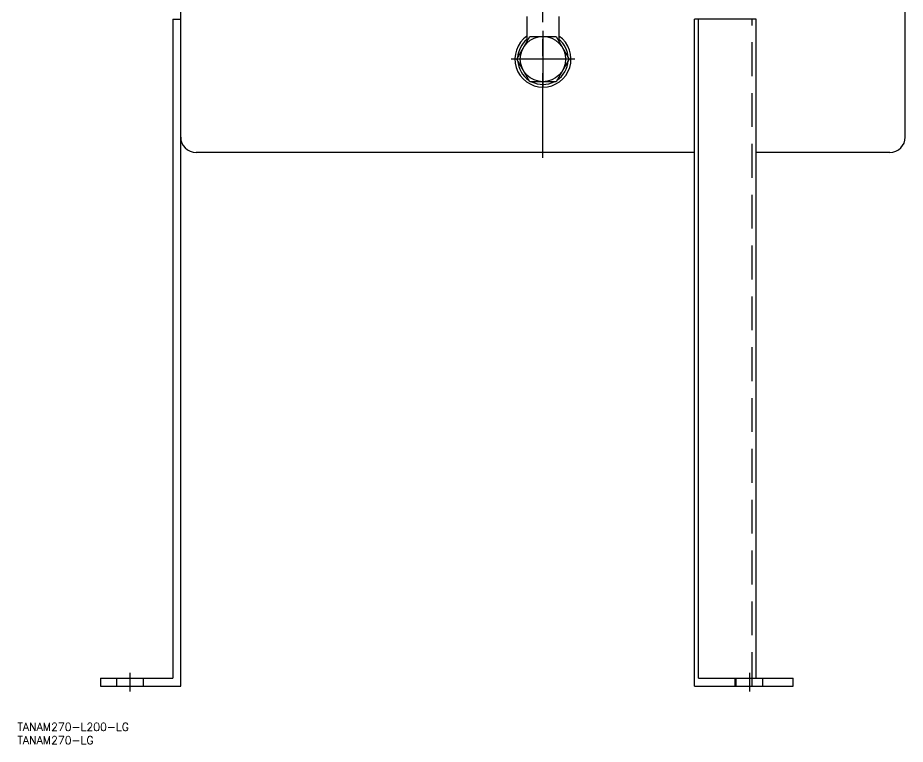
# Model space of a CAD drawing. Extents: x -197 to 649, y -753 to 176.
# Drawn here: x -196.9 to 135.8, y -753 to -480.7 of the extents above; entities that cross this region are included whole.
import ezdxf

# ---------------------------------------------------------------- set-up
doc = ezdxf.new("R2010")
doc.units = 0
doc.linetypes.add('CENTER', pattern=[50.8, 31.75, -6.35, 6.35, -6.35])
doc.linetypes.add('DASHED', pattern=[19.05, 12.7, -6.35])
doc.layers.get('0').update_dxf_attribs({"linetype": 'CONTINUOUS'})
doc.layers.add('CENTER', color=1, linetype='CONTINUOUS')
doc.styles.get("Standard").update_dxf_attribs({"font": 'txt.shx', "height": 3, "bigfont": 'bigfont.shx'})

msp = doc.modelspace()

# ---------------------------------------------------------------- linework, layer by layer
at = {"color": 7, "linetype": 'CONTINUOUS'}
for p, q in [((-135.8, -731.18), (-135.8, -341.25)), ((135.8, -525.38), (135.8, -341.25)), ((-138.8, -481.18), (-138.8, -728.18)), ((-138.8, -481.18), (-135.8, -481.18)), ((-6, -480.18), (-6, -489.57)), ((6, -480.18), (6, -489.57)), ((56.79, -731.18), (56.79, -481.18)), ((79.94, -481.18), (56.79, -481.18)), ((58.29, -728.18), (58.29, -481.18)), ((79.94, -728.18), (79.94, -481.18)), ((-9.81, -496.18), (-4.91, -487.68)), ((-4.91, -487.68), (4.91, -487.68)), ((4.91, -487.68), (9.81, -496.18)), ((-4.91, -504.68), (-9.81, -496.18)), ((9.81, -496.18), (4.91, -504.68)), ((4.91, -504.68), (-4.91, -504.68)), ((56.79, -531.18), (-130, -531.18)), ((130, -531.18), (79.94, -531.18)), ((-165.8, -728.18), (-138.8, -728.18)), ((-165.8, -728.18), (-165.8, -731.18)), ((58.29, -728.18), (93.73, -728.18)), ((72.07, -731.18), (72.07, -728.18)), ((93.73, -731.18), (93.73, -728.18)), ((-165.8, -731.18), (-135.8, -731.18)), ((56.79, -731.18), (93.73, -731.18))]:
    msp.add_line(p, q, dxfattribs=at)
at = {"color": 3, "linetype": 'DASHED'}
for p, q in [((78.44, -731.18), (78.44, -481.18)), ((-159.8, -728.18), (-159.8, -731.18)), ((-149.8, -728.18), (-149.8, -731.18)), ((72.4, -731.18), (72.4, -728.18)), ((82.4, -731.18), (82.4, -728.18))]:
    msp.add_line(p, q, dxfattribs=at)
at = {"color": 7, "linetype": 'CONTINUOUS'}
msp.add_circle((0, -496.18), 8.5, dxfattribs=at)
for centre, radius, start, end in [((0, -496.18), 10.5, 124.8499, 55.1501), ((0, -496.18), 9.5, 129.1667, 176.5254), ((0, -496.18), 9.5, 3.4746, 50.8333), ((0, -496.18), 9.5, 183.4746, 236.5254), ((0, -496.18), 9.5, 303.4746, 356.5254), ((0, -496.18), 9.5, 243.4746, 296.5254), ((-130, -525.38), 5.8, 180, 270), ((130, -525.38), 5.8, 270, 0)]:
    msp.add_arc(centre, radius, start, end, dxfattribs=at)
at = {"layer": 'CENTER', "color": 1, "linetype": 'CENTER'}
for p, q in [((0, -533.18), (0, -252)), ((0, -485.55), (0, -506.8)), ((11.94, -496.18), (-11.94, -496.18)), ((-154.8, -726.18), (-154.8, -733.18)), ((77.4, -726.18), (77.4, -733.18))]:
    msp.add_line(p, q, dxfattribs=at)

# ---------------------------------------------------------------- texts
at = {"color": 7, "linetype": 'CONTINUOUS'}
for s, p in [('TANAM270-L200-LG', (-197, -748)), ('TANAM270-LG', (-197, -753))]:
    msp.add_text(s, height=3, dxfattribs=at).set_placement(p)

doc.saveas('drawing.dxf')
